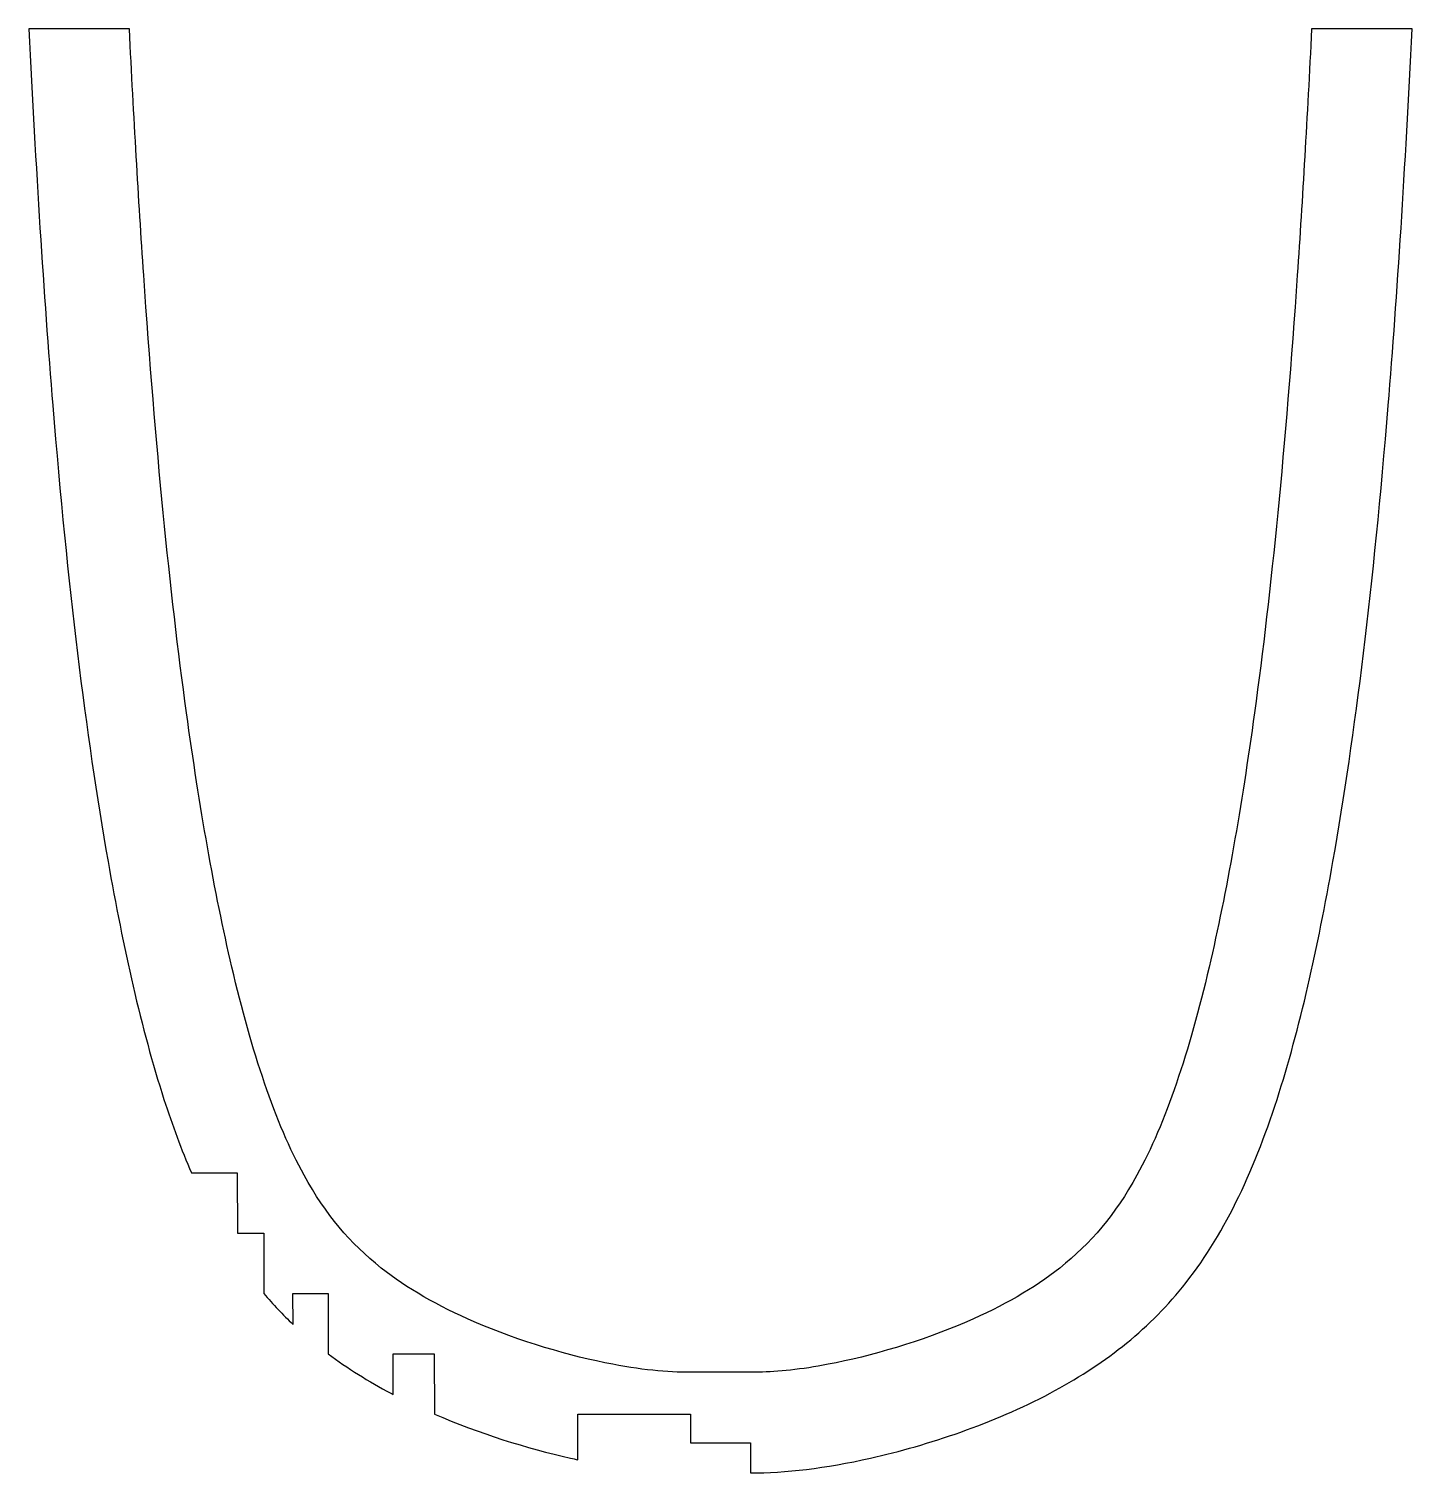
# Model space of a CAD drawing. Header units: millimetres. Extents: x -34.4 to 34.4, y 6.4 to 78.3.
import ezdxf

# ---------------------------------------------------------------- set-up
doc = ezdxf.new("R2010")
doc.units = ezdxf.units.MM
doc.layers.get('0').update_dxf_attribs({"linetype": 'CONTINUOUS'})

msp = doc.modelspace()

# ---------------------------------------------------------------- linework, layer by layer
for p, q in [((-29.429, 78.285), (-34.435, 78.285)), ((34.435, 78.285), (29.429, 78.285)), ((-26.343, 21.348), (-24.061, 21.348)), ((-24.061, 21.348), (-24.048, 18.347)), ((-24.048, 18.347), (-22.742, 18.347)), ((-22.742, 18.347), (-22.741, 15.347)), ((-21.276, 13.805), (-21.287, 15.347)), ((-21.287, 15.347), (-19.539, 15.347)), ((-19.539, 15.347), (-19.537, 12.346)), ((-16.295, 10.32), (-16.305, 12.346)), ((-16.305, 12.346), (-14.25, 12.346)), ((-14.25, 12.346), (-14.247, 9.346)), ((1.336, 11.426), (-1.336, 11.426)), ((-7.103, 7.07), (-7.11, 9.346)), ((-7.11, 9.346), (-1.5, 9.346)), ((-1.5, 9.346), (-1.5, 7.917)), ((-1.5, 7.917), (1.5, 7.917)), ((1.5, 7.917), (1.5, 6.42))]:
    msp.add_line(p, q)
for points, knots in [([(-34.435, 78.285), (-34.092, 71.302), (-33.698, 65.082), (-33.244, 59.537), (-32.505, 50.506), (-31.623, 43.267), (-30.49, 36.845), (-29.729, 32.529), (-28.853, 28.555), (-27.708, 25.007), (-27.293, 23.72), (-26.841, 22.499), (-26.343, 21.348)], [-0.810403, -0.810403, -0.810403, -0.810403, -0.7097618, -0.7097618, -0.7097618, -0.545822, -0.545822, -0.545822, -0.4356364, -0.4356364, -0.4356364, -0.3956929, -0.3956929, -0.3956929, -0.3956929]), ([(-1.336, 11.426), (-2.349, 11.401), (-3.732, 11.507), (-5.363, 11.819), (-7.485, 12.224), (-10.01, 12.962), (-12.26, 13.934), (-14.045, 14.706), (-15.618, 15.606), (-16.89, 16.612), (-18.453, 17.849), (-19.641, 19.256), (-20.735, 21.234), (-22.161, 23.812), (-23.349, 27.399), (-24.328, 31.592), (-25.208, 35.361), (-25.938, 39.551), (-26.585, 44.244), (-27.427, 50.357), (-28.127, 57.416), (-28.716, 66.031), (-28.975, 69.818), (-29.212, 73.898), (-29.429, 78.285)], [0.0200099, 0.0200099, 0.0200099, 0.0200099, 0.0949424, 0.0949424, 0.0949424, 0.1924499, 0.1924499, 0.1924499, 0.2698552, 0.2698552, 0.2698552, 0.3649979, 0.3649979, 0.3649979, 0.4889552, 0.4889552, 0.4889552, 0.6003435, 0.6003435, 0.6003435, 0.7454328, 0.7454328, 0.7454328, 0.8092178, 0.8092178, 0.8092178, 0.8092178]), ([(1.5, 6.42), (3.211, 6.405), (5.228, 6.645), (7.464, 7.15), (10.363, 7.804), (13.588, 8.888), (16.41, 10.38), (19.007, 11.753), (21.225, 13.469), (23.002, 15.662), (25.019, 18.151), (26.515, 21.311), (27.708, 25.007), (28.853, 28.555), (29.729, 32.529), (30.49, 36.845), (31.623, 43.267), (32.505, 50.506), (33.244, 59.537), (33.698, 65.082), (34.092, 71.302), (34.435, 78.285)], [0.0251021, 0.0251021, 0.0251021, 0.0251021, 0.1098905, 0.1098905, 0.1098905, 0.2197623, 0.2197623, 0.2197623, 0.3208732, 0.3208732, 0.3208732, 0.4356364, 0.4356364, 0.4356364, 0.545822, 0.545822, 0.545822, 0.7097618, 0.7097618, 0.7097618, 0.810403, 0.810403, 0.810403, 0.810403]), ([(29.429, 78.285), (29.212, 73.898), (28.975, 69.818), (28.716, 66.031), (28.127, 57.416), (27.427, 50.357), (26.585, 44.244), (25.938, 39.551), (25.208, 35.361), (24.328, 31.592), (23.349, 27.399), (22.161, 23.812), (20.735, 21.234), (19.641, 19.256), (18.453, 17.849), (16.89, 16.612), (15.618, 15.606), (14.045, 14.706), (12.26, 13.934), (10.01, 12.962), (7.485, 12.224), (5.363, 11.819), (4.024, 11.563), (2.852, 11.446), (1.914, 11.426)], [-0.8092178, -0.8092178, -0.8092178, -0.8092178, -0.7454328, -0.7454328, -0.7454328, -0.6003435, -0.6003435, -0.6003435, -0.4889552, -0.4889552, -0.4889552, -0.3649979, -0.3649979, -0.3649979, -0.2698552, -0.2698552, -0.2698552, -0.1924499, -0.1924499, -0.1924499, -0.0949424, -0.0949424, -0.0949424, -0.033409, -0.033409, -0.033409, -0.033409]), ([(-19.537, 12.346), (-18.568, 11.621), (-17.524, 10.969), (-16.41, 10.38), (-16.372, 10.36), (-16.333, 10.34), (-16.295, 10.32)], [-0.26312237, -0.26312237, -0.26312237, -0.26312237, -0.21976225, -0.21976225, -0.21976225, -0.21827351, -0.21827351, -0.21827351, -0.21827351]), ([(-14.247, 9.346), (-12.008, 8.377), (-9.644, 7.642), (-7.464, 7.15), (-7.343, 7.123), (-7.223, 7.096), (-7.103, 7.07)], [-0.19250942, -0.19250942, -0.19250942, -0.19250942, -0.10989052, -0.10989052, -0.10989052, -0.10530418, -0.10530418, -0.10530418, -0.10530418])]:
    msp.add_open_spline(points, degree=3, knots=knots)
for points in [[(-22.741, 15.347), (-22.281, 14.803), (-21.792, 14.29), (-21.276, 13.805)], [(1.914, 11.426), (1.71, 11.421), (1.517, 11.421), (1.336, 11.426)]]:
    msp.add_open_spline(points, degree=3)

doc.saveas('drawing.dxf')
